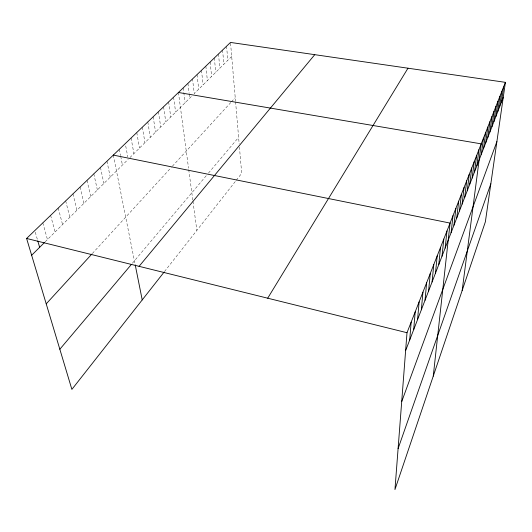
<?xml version="1.0" encoding="UTF-8"?>
<svg xmlns="http://www.w3.org/2000/svg" width="532" height="532" viewBox="0 0 532 532"><rect width="100%" height="100%" fill="white"/><g stroke="black" fill="none" stroke-linecap="round" stroke-linejoin="round"><path stroke-width="0.4" stroke-dasharray="2.66 2" d="M164.501 271.566L235.782 180.887M236.275 180.255L241.694 173.365L239.453 147.178M132.401 263.234L206.928 174.908M208.451 173.106L238.615 137.356M92.349 253.531L171.291 167.427M172.355 166.263L230.961 102.337M231.506 101.752L235.224 97.695M45.227 241.767L128.219 159.287M129.921 157.592L192.012 95.886M231.699 56.439L194.273 93.632L192.511 78.955M35.258 232.171L37.573 240.145M42.799 222.888L47.461 239.546M50.606 215.38L55.095 231.965M58.234 208.052L62.55 224.557M65.682 200.89L69.832 217.315M72.957 193.894L76.947 210.24M80.066 187.058L83.91 203.324M87.015 180.381L90.713 196.567M93.812 173.844L97.369 189.951M100.455 167.454L103.88 183.48M106.959 161.209L110.25 177.149M113.316 155.091L135.061 264.072M119.361 149.279L120.584 155.59M120.731 156.381L122.407 165.06M125.725 145.941L127.773 156.933M131.085 138.014L133.904 153.628M136.771 132.548L139.484 148.089M142.337 127.195L144.957 142.649M147.803 121.941L150.317 137.323M153.156 116.794L155.577 132.096M158.41 111.747L160.737 126.968M163.557 106.792L165.798 121.934M168.611 101.931L170.765 117M173.572 97.163L175.64 112.152M178.439 92.488L188.541 168.165M188.74 169.681L192.863 200.544M192.963 201.309L196.847 230.416M183.214 87.893L185.129 102.723M187.909 83.384L189.133 93.22M189.232 94.038L189.744 98.134M197.033 74.606L198.729 89.21M201.482 70.337L203.104 84.861M205.844 66.141L207.4 80.585M210.133 62.018L211.623 76.389M214.343 57.968L215.773 72.266M218.486 53.985L219.856 68.209M222.562 50.068L223.872 64.219M226.566 46.224L227.816 60.296M230.569 43.258L235.503 100.954M235.57 101.772L239.174 143.926"/><path stroke-width="0.8" d="M505.4 82.347L407 332.713L394.95 489.566L485.377 221.791L505.4 82.347L230.496 42.434L26.6 238.462L71.88 389.397L164.036 272.158M409.72 339.955L411.15 322.146M413.703 329.621L415.193 311.865M417.58 319.572L419.116 301.877M421.351 309.797L422.933 292.161M425.021 300.281L426.651 282.711M428.593 291.011L430.268 273.508M432.07 281.98L433.786 264.55M435.469 273.182L437.218 255.826M438.774 264.61L440.556 247.327M441.999 256.244L443.814 239.041M445.144 248.092L446.986 230.961M433.248 376.157L450.085 223.088L113.316 155.091M451.116 232.59L453.018 215.626M453.956 225.222L455.884 208.338M456.735 218.027L458.677 201.216M459.449 210.985L461.417 194.26M462.102 204.108L464.084 187.463M464.695 197.379L466.697 180.814M467.229 190.795L469.251 174.316M469.716 184.358L471.751 167.959M472.143 178.054L474.198 161.735M474.524 171.883L476.586 155.65M476.852 165.844L478.933 149.691M462.162 290.532L481.221 143.859L178.439 92.488M481.367 154.134L483.468 138.147M483.555 148.455L485.663 132.554M485.703 142.889L487.817 127.075M487.804 137.436L489.932 121.702M489.866 132.089L492 116.442M491.887 126.849L494.029 111.281M493.869 121.708L496.017 106.227M495.817 116.668L497.965 101.266M497.719 111.72L499.874 96.398M499.595 106.865L501.756 91.624M501.43 102.097L503.591 86.942M398.096 448.602L490.83 183.779M401.707 401.627L496.888 141.612M405.623 350.581L503.232 97.422M267.702 298.199L407.984 68.202M139.091 266.333L314.758 54.67M59.837 349.245L131.397 264.431M46.218 303.845L91.803 254.123M31.641 255.274L44.675 242.326M26.6 238.462L407 332.713M37.799 240.943L39.647 247.314M135.221 264.883L142.217 299.915"/></g></svg>
